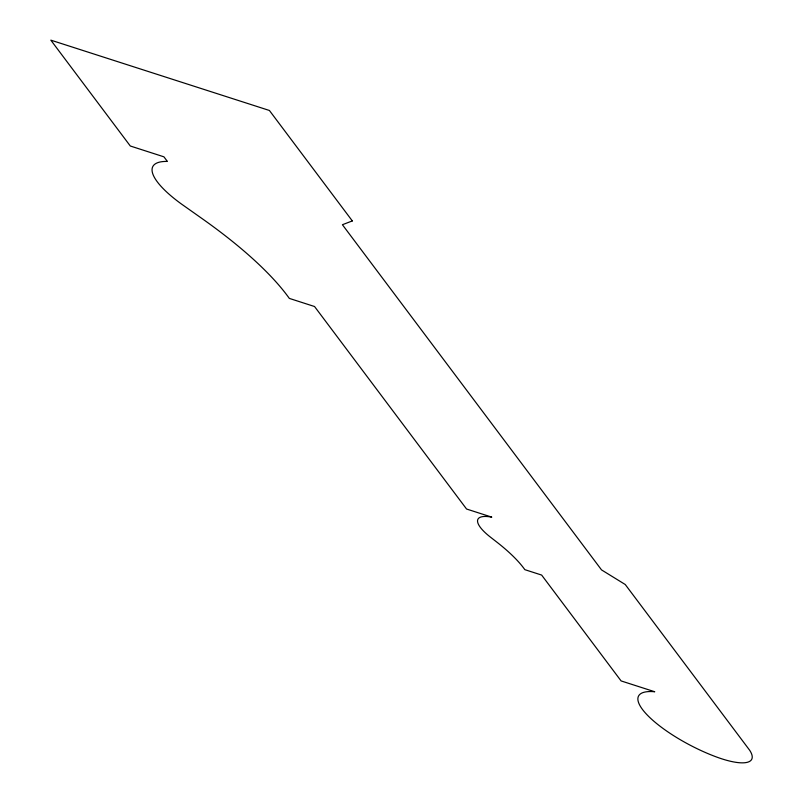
<?xml version="1.0" encoding="UTF-8"?>
<svg xmlns="http://www.w3.org/2000/svg" width="803" height="803" viewBox="0 0 803 803"><rect width="100%" height="100%" fill="white"/><g stroke="black" fill="none" stroke-linecap="round" stroke-linejoin="round"><path stroke-width="1.2" d="M352.316 220.925L342.419 224.72L601.527 569.899L625.246 584.514L749.621 750.203A54.343 15.528 27.5 0 1 716.457 756.978A69.229 19.774 27.5 0 1 646.796 714.529A69.229 19.774 27.5 0 1 654.736 691.744L621.1 680.924L541.644 575.068L524.831 569.658A113.715 32.491 27.5 0 0 496.324 541.714L490.533 537.207A42.228 12.065 27.5 0 1 491.777 517.132L466.563 509.022L314.545 306.515L289.331 298.405A257.733 73.625 27.5 0 0 202.125 218.627L181.317 203.932A78.895 22.544 27.5 0 1 167.375 161.423L163.922 156.826L130.297 146.005L50.83 40.15L269.406 110.473L352.316 220.925"/></g></svg>
